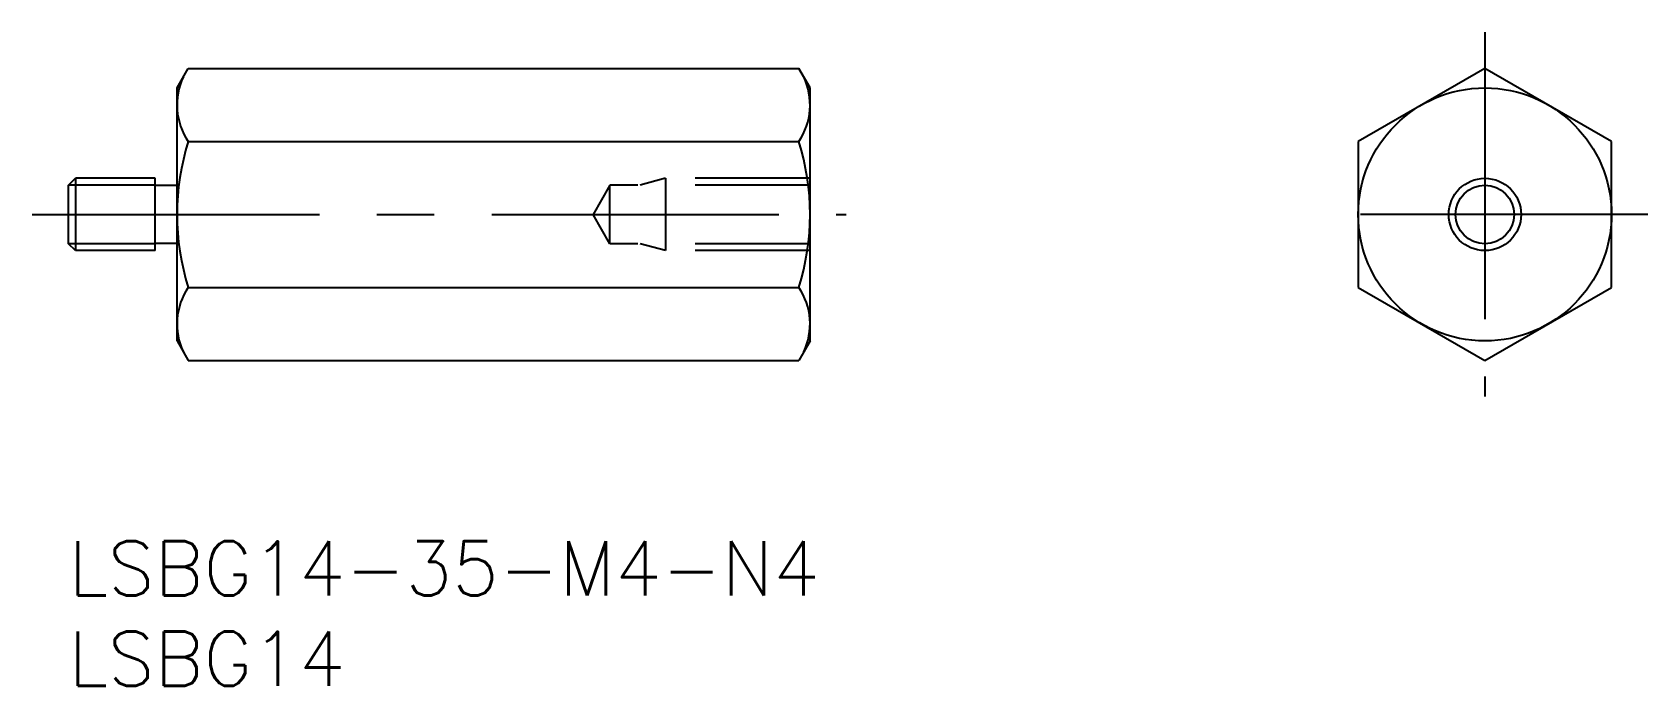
# Model space of a CAD drawing. Extents: x -2 to 87.3, y -8 to 28.2.
import ezdxf

# ---------------------------------------------------------------- set-up
doc = ezdxf.new("R2010")
doc.units = 0
doc.header["$LTSCALE"] = 0.5
doc.linetypes.add('CENTER', pattern=[50.8, 31.75, -6.35, 6.35, -6.35])
doc.linetypes.add('DASHED', pattern=[19.05, 12.7, -6.35])
for name, color, linetype in [('MSM_CENTER', 1, 'CENTER'), ('MSM_CONTINUOUS', 7, 'CONTINUOUS'), ('MSM_DASHED', 4, 'DASHED'), ('MSM_NARROW', 5, 'CONTINUOUS'), ('MSM_PART_NUMBER', 7, 'CONTINUOUS')]:
    doc.layers.add(name, color=color, linetype=linetype)
doc.styles.get("Standard").update_dxf_attribs({"font": 'txt.shx', "height": 3, "bigfont": 'bigfont.shx'})

# ---------------------------------------------------------------- blocks, each defined once
blk = doc.blocks.new('*U4')
at = {"layer": 'MSM_PART_NUMBER'}
blk.add_text('LSBG14-35-M4-N4', height=3, dxfattribs=at).set_placement((0, -3))
blk = doc.blocks.new('*U5')
at = {"layer": 'MSM_PART_NUMBER'}
blk.add_text('LSBG14', height=3, dxfattribs=at).set_placement((0, -8))

msp = doc.modelspace()

# ---------------------------------------------------------------- linework, layer by layer
at = {"layer": 'MSM_CENTER'}
for p, q in [((78.311, 28.166), (78.311, 8)), ((-2, 18.083), (43, 18.083)), ((87.311, 18.083), (69.311, 18.083))]:
    msp.add_line(p, q, dxfattribs=at)
at = {"layer": 'MSM_CONTINUOUS'}
for p, q in [((6, 25.083), (6.625, 26.166)), ((6.625, 26.166), (40.375, 26.166)), ((41, 25.083), (40.375, 26.166)), ((78.311, 26.166), (71.311, 22.124)), ((85.311, 22.124), (78.311, 26.166)), ((6, 11.083), (6, 25.083)), ((41, 11.083), (41, 25.083)), ((6.625, 22.124), (40.375, 22.124)), ((71.311, 22.124), (71.311, 14.041)), ((85.311, 14.041), (85.311, 22.124)), ((0, 19.704), (0.379, 20.083)), ((0, 16.462), (0, 19.704)), ((4.8, 20.083), (0.379, 20.083)), ((0.379, 20.083), (0.379, 16.083)), ((4.8, 16.083), (4.8, 20.083)), ((6, 19.683), (4.8, 19.683)), ((0.379, 16.083), (0, 16.462)), ((4.8, 16.083), (0.379, 16.083)), ((6, 16.483), (4.8, 16.483)), ((6.625, 14.041), (40.375, 14.041)), ((71.311, 14.041), (78.311, 10)), ((78.311, 10), (85.311, 14.041)), ((6, 11.083), (6.625, 10)), ((41, 11.083), (40.375, 10)), ((6.625, 10), (40.375, 10))]:
    msp.add_line(p, q, dxfattribs=at)
for radius in [7, 1.621]:
    msp.add_circle((78.311, 18.083), radius, dxfattribs=at)
for centre, radius, start, end in [((9.578, 24.145), 3.578, 154.38425, 214.38425), ((37.422, 24.145), 3.578, 325.61575, 25.61575), ((19.375, 18.083), 13.375, 162.41205, 197.58795), ((27.625, 18.083), 13.375, 342.41205, 17.58795), ((9.578, 12.021), 3.578, 145.61575, 205.61575), ((37.422, 12.021), 3.578, 334.38425, 34.38425)]:
    msp.add_arc(centre, radius, start, end, dxfattribs=at)
at = {"layer": 'MSM_DASHED'}
for p, q in [((29.936, 19.704), (29, 18.083)), ((41, 19.704), (29.936, 19.704)), ((29.936, 16.462), (29.936, 19.704)), ((33, 20.083), (31.6, 19.704)), ((41, 20.083), (33, 20.083)), ((33, 20.083), (33, 16.083)), ((29.936, 16.462), (29, 18.083)), ((41, 16.462), (29.936, 16.462)), ((33, 16.083), (31.6, 16.462)), ((41, 16.083), (33, 16.083))]:
    msp.add_line(p, q, dxfattribs=at)
at = {"layer": 'MSM_NARROW'}
for p, q in [((4.8, 19.704), (0, 19.704)), ((4.8, 16.462), (0, 16.462))]:
    msp.add_line(p, q, dxfattribs=at)
msp.add_circle((78.311, 18.083), 2, dxfattribs=at)

# ---------------------------------------------------------------- block references
at = {"layer": 'MSM_CONTINUOUS'}
for name in ['*U4', '*U5']:
    msp.add_blockref(name, (0, 0), dxfattribs=at)

doc.saveas('drawing.dxf')
